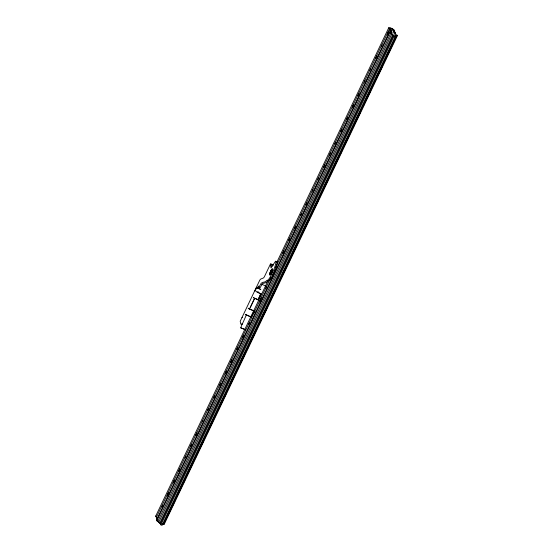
<?xml version="1.0" encoding="UTF-8"?>
<svg xmlns="http://www.w3.org/2000/svg" width="553" height="553" viewBox="0 0 553 553"><rect width="100%" height="100%" fill="white"/><g stroke="black" fill="none" stroke-linecap="round" stroke-linejoin="round"><path stroke-width="0.83" d="M271.599 264.673L271.862 266.843M390.909 29.634L390.881 29.606A5.115 1.065 25.5 0 0 390.653 29.323L390.48 29.157A2.44 0.505 25.5 0 1 390.017 28.749L390.805 29.406L392.229 33.09L389.478 31.929L156.43 520.304L158.842 522.212L158.67 522.55L159.852 523.055L160.895 524.852L162.07 525.35L395.471 36.173L394.911 35.523L396.093 36.028L163.045 524.403L162.492 523.753M163.114 523.601L164.303 524.106L397.351 35.724L397.13 35.157L394.379 33.996L393.031 30.498A5.115 1.065 25.5 0 1 393.093 30.36L393.176 30.297A2.44 0.505 25.5 0 0 393.439 30.187L392.533 29.191A2.641 0.546 25.5 0 0 391.441 28.569L389.941 28.321L390.37 28.279A2.641 0.546 25.5 0 1 391.296 28.507M393.425 30.242L393.003 30.27M245.366 329.865L240.755 327.86L242.145 323.982M274.164 271.924L274.73 270.624M270.445 264.03L264.313 276.88C263.532 278.968 260.574 278.104 259.779 280.164L240.189 321.3L240.935 323.975M273.749 272.871L272.65 275.104M256.571 287.366L255.071 290.961L256.571 287.366L260.829 289.468L256.71 287.726M257.421 288.244L258.465 286.06L258.915 287.228L260.09 287.726L262.44 283.724A1.901 1.431 8.8 0 1 262.751 283.509L262.869 283.454A1.728 1.244 10 0 1 263.38 283.316L265.903 282.673L267.984 280.979A6.802 1.431 -67.1 0 1 268.71 280.703L268.869 280.772A2.606 0.546 -67.1 0 0 269.352 280.454L269.802 279.908A12.311 2.585 -67.1 0 0 272.366 275.74L274.848 270.535A9.788 2.06 -67.1 0 0 277.122 262.585L277.143 262.433A1.901 0.401 -67.1 0 0 277.164 262.011L277.032 261.666A2.813 0.594 -67.1 0 0 276.624 261.894M258.597 288.742L259.295 287.29M246.417 314.857L242.11 324.487L240.942 323.989M254.484 298.779L250.246 307.606M260.795 293.477L258.044 299.892L260.933 293.837L257.435 292.053M155.69 516.143L267.942 280.917M276.859 262.219L388.738 27.768M249.451 308.781L254.062 311.028L251.124 317.187L245.242 314.374L246.527 315.21M157.107 519.426L156.686 519.136A23.219 4.832 25.5 0 1 156.706 517.967A3.809 0.795 25.5 0 0 156.43 517.242L270.998 277.157M275.512 267.693L389.478 28.867A2.862 0.594 25.5 0 1 388.856 28.272L388.787 28.127A3.947 0.823 25.5 0 1 390.805 28.016L391.669 28.376A3.947 0.823 25.5 0 1 394.579 30.574L394.621 30.712A2.862 0.594 25.5 0 1 394.303 30.906A3.809 0.795 25.5 0 0 394.579 31.625A23.219 4.832 25.5 0 1 395.692 33.277L395.699 33.291M167.255 495.053L168.375 492.716M173.207 482.589L174.319 480.253M178.778 470.907L179.891 468.571M185.096 457.67L185.843 456.107M190.674 445.981L191.414 444.425M195.88 435.08L196.992 432.743M202.198 421.835L202.937 420.28M207.769 410.153L208.516 408.598M213.721 397.69L214.834 395.354M219.292 386.008L220.405 383.671M225.237 373.545L226.357 371.208M230.815 361.862L231.928 359.526M237.133 348.618L237.88 347.063M242.338 337.717L243.451 335.381M248.656 324.473L249.396 322.917M254.228 312.791L254.974 311.228M259.806 301.109L261.293 297.991M265.751 288.645L266.498 287.083M282.853 252.811L283.966 250.474M288.797 240.348L289.91 238.011M294.376 228.666L295.489 226.329M300.694 215.428L301.433 213.866M306.265 203.739L307.012 202.184M312.217 191.283L312.957 189.72M317.788 179.594L318.535 178.038M323.733 167.13L324.853 164.794M329.312 155.448L330.424 153.112M334.89 143.766L335.63 142.211M340.835 131.303L341.948 128.967M346.406 119.621L347.526 117.284M352.358 107.158L353.471 104.821M357.929 95.475L359.049 93.139M364.247 82.231L364.994 80.676M369.826 70.549L370.572 68.994M375.77 58.086L376.89 55.749M381.349 46.404L382.088 44.841M387.294 33.94L388.406 31.604M161.808 506.997L162.568 505.345M167.379 495.315L168.126 493.76M173.324 482.852L174.091 481.2M178.902 471.17L179.663 469.518M190.446 446.928L191.186 445.365M196.018 435.246L196.764 433.683M213.838 397.953L214.585 396.39M225.361 373.807L226.129 372.148M230.94 362.118L231.7 360.466M236.905 349.565L237.652 348.003M242.463 337.973L243.223 336.321M259.578 302.049L260.325 300.493M282.977 253.074L283.717 251.518M288.922 240.61L289.682 238.958M294.493 228.928L295.261 227.276M306.037 204.686L306.784 203.131M340.959 131.566L341.719 129.914M346.531 119.883L347.277 118.321M352.503 107.323L353.243 105.761M358.054 95.731L358.821 94.079M387.418 34.203L388.178 32.544M156.651 520.871L389.699 32.496L389.478 31.929M157.66 521.714L390.881 32.993L389.699 32.496M158.67 522.55L391.89 33.837L390.708 33.339M159.679 523.394L392.9 34.673L391.711 34.175L391.89 33.837M160.46 523.726L393.508 35.351L392.72 35.019L392.9 34.673M160.895 524.852L393.943 36.477L393.508 35.351M163.674 524.251L396.722 35.876L396.162 35.226L397.351 35.724M172.26 506.396L175.232 500.168M178.204 493.933L179.69 490.815M183.783 482.251L185.269 479.133M195.306 458.105L197.905 452.651M200.877 446.423L203.476 440.969M207.195 433.179L207.942 431.623M217.979 410.589L221.691 402.798M224.663 396.57L226.149 393.453M241.765 360.743L244.364 355.289M247.336 349.054L248.822 345.943M253.654 335.816L254.401 334.254M264.438 313.226L267.037 307.772M270.009 301.544L272.615 296.09M288.224 263.373L290.823 257.926M293.802 251.691L295.288 248.574M308.298 221.318L309.037 219.755M310.897 215.864L313.496 210.41M316.475 204.181L317.961 201.064M322.793 190.937L323.533 189.382M330.971 173.801L331.71 172.246M333.57 168.347L336.169 162.9M340.261 154.328L341.747 151.211M353.644 126.291L354.383 124.729M357.356 118.501L359.962 113.047M363.674 105.257L364.42 103.701M369.252 93.575L369.992 92.019M376.317 78.775L378.169 74.883M380.029 70.984L382.635 65.531M385.607 59.302L387.093 56.185M258.915 287.228L261.154 283.323L262.495 282.424A3.166 2.081 12.1 0 1 263.2 282.286L265.316 281.781L266.809 280.482A6.802 1.431 -67.1 0 1 267.534 280.205L267.693 280.274A2.606 0.546 -67.1 0 0 268.17 279.956L268.627 279.41A12.311 2.585 -67.1 0 0 271.184 275.242L273.673 270.037A9.788 2.06 -67.1 0 0 275.947 262.087L275.968 261.935A1.901 0.401 -67.1 0 0 275.988 261.521L275.809 261.154A2.813 0.594 -67.1 0 0 275.442 261.396L270.977 267.915L270.417 264.161A1.424 0.477 27.3 0 1 271.627 264.134L273.12 264.763M240.749 327.818L245.283 329.498M241.951 317.671L242.435 317.602M257.988 291.763L257.795 292.108L258.258 292.053M395.671 33.318L394.517 32.786A21.913 4.555 25.5 0 0 393.605 31.383L393.404 31.168A5.115 1.065 25.5 0 1 393.148 30.857M261.825 284.373L265.875 285.97M390.881 31.327L389.734 30.761A23.219 4.832 25.5 0 1 389.754 29.592A3.809 0.795 25.5 0 0 389.478 28.867M271.675 264.652L273.203 265.295M396.722 35.876L395.533 35.378L396.093 36.028M395.471 36.173L394.683 35.841L395.119 36.975L393.943 36.477M260.933 293.837L256.931 292.102L256.032 291.154M255.258 298.413L257.242 299.249M258.044 299.892L253.274 297.549L254.553 298.385L249.458 309.058L254.062 311.028M250.986 316.821L246.52 314.934M156.43 520.304L157.805 520.885M393.404 30.159L392.533 29.191A2.516 0.525 25.5 0 0 391.42 28.562M249.355 308.705L249.507 309.106M164.082 523.532L164.303 524.106M390.909 31.258L390.923 31.293A21.913 4.555 25.5 0 1 390.888 30.235L390.964 30.139A5.115 1.065 25.5 0 0 391.033 29.966M156.133 516.025A3.947 0.823 25.5 0 0 155.739 516.502L155.808 516.654A2.862 0.594 25.5 0 0 156.43 517.242M274.654 269.995A4.417 0.767 21 0 1 274.544 269.988M270.873 271.053A3.27 0.684 -67.1 0 1 272.615 269.726A3.27 0.684 -67.1 0 1 270.389 274.744A3.27 0.684 -67.1 0 1 270.528 271.834M390.052 28.694L389.976 28.3L390.052 28.708M249.444 309.058L248.179 308.221L249.438 309.079M270.645 274.115A3.27 0.684 -67.1 0 0 272.408 269.007A3.27 0.684 -67.1 0 0 270.044 272.553A3.27 0.684 -67.1 0 0 270.645 274.115M270.721 273.666A2.613 0.546 -67.1 0 0 272.131 269.581A2.613 0.546 -67.1 0 0 270.237 272.422A2.613 0.546 -67.1 0 0 270.721 273.666"/></g></svg>
